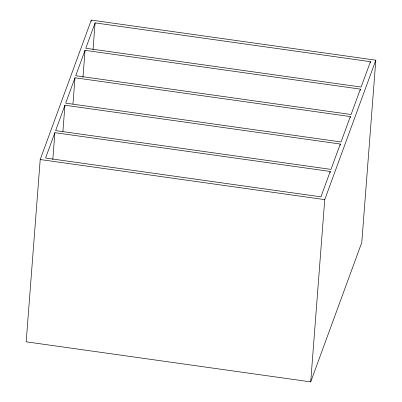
<?xml version="1.0" encoding="UTF-8"?>
<svg xmlns="http://www.w3.org/2000/svg" width="402" height="402" viewBox="0 0 402 402"><rect width="100%" height="100%" fill="white"/><g stroke="black" fill="none" stroke-linecap="round" stroke-linejoin="round"><path stroke-width="0.6" d="M40.21 159.534L26.185 341.816L310.711 381.9L361.79 242.466L375.815 60.184L91.289 20.1L40.21 159.534L324.736 199.623L375.815 60.184M52.808 159.569L54.878 132.665L330.228 171.458L330.132 172.709M62.908 131.499L64.933 105.218L340.283 144.011L340.187 145.263M72.963 104.058L74.983 77.777L350.338 116.57L350.237 117.821M82.968 77.239L85.038 50.335L360.388 89.128L360.292 90.38M91.194 21.346L91.289 20.1M93.023 49.788L95.093 22.884L370.443 61.677L370.348 62.928M310.711 381.9L324.736 199.623M54.878 132.665L45.582 158.041L320.932 196.839L330.228 171.458M64.933 105.218L55.637 130.6L330.987 169.393L340.283 144.011M74.983 77.777L65.687 103.158L341.037 141.951L350.338 116.57M85.038 50.335L75.742 75.717L351.092 114.51L360.388 89.128M95.093 22.884L85.792 48.27L361.142 87.063L370.443 61.677"/></g></svg>
